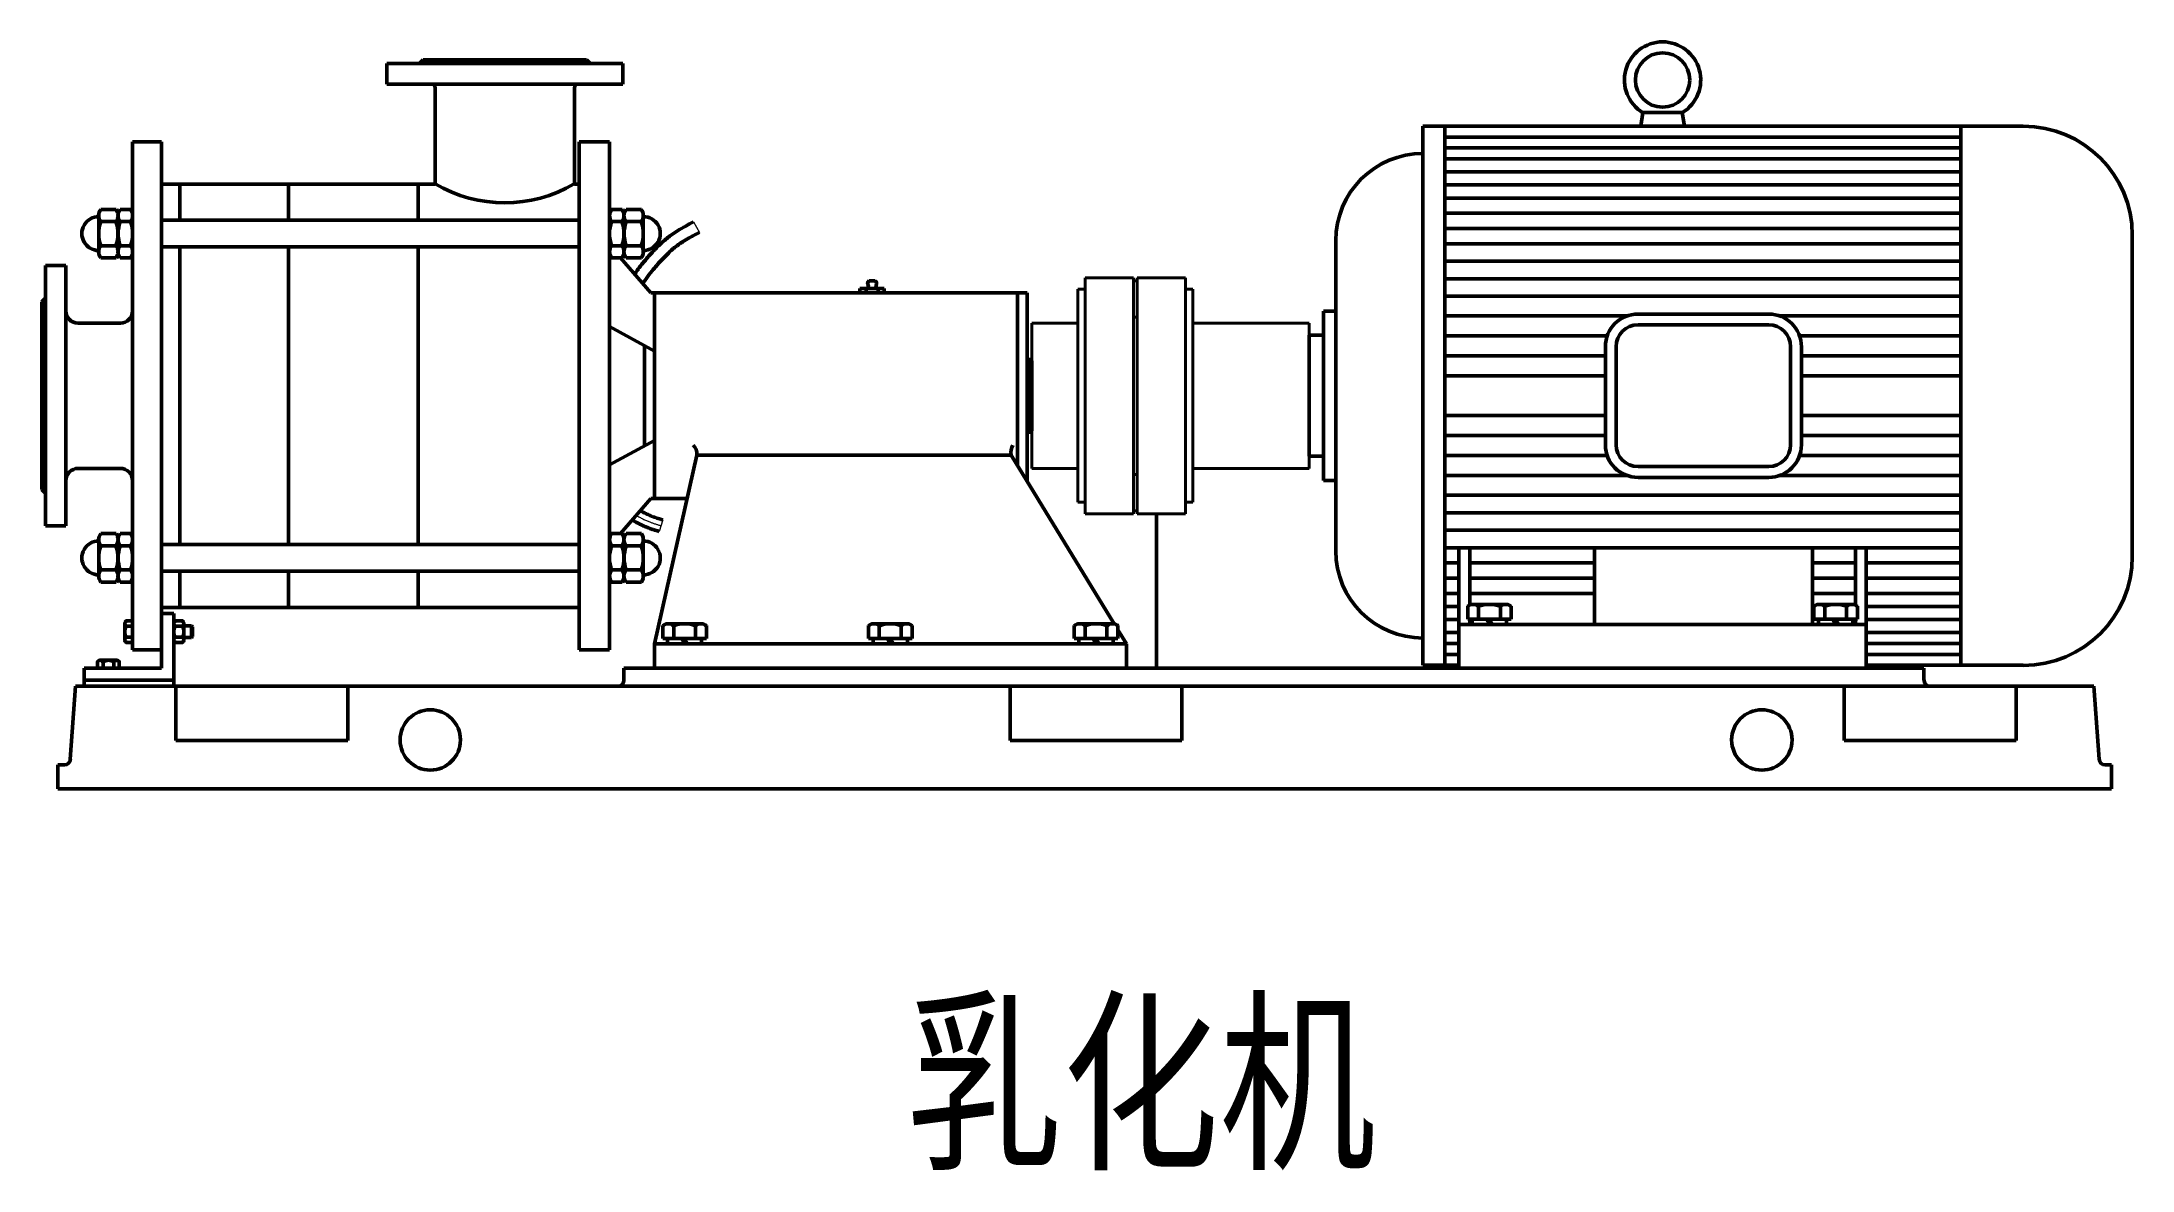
# Model space of a CAD drawing. Header units: millimetres. Extents: x 304 to 414, y 83 to 142.
import ezdxf

# ---------------------------------------------------------------- set-up
doc = ezdxf.new("R2010")
doc.units = ezdxf.units.MM
doc.linetypes.add('Z', pattern=[22.5, 20, -1, 0.5, -1])
for name, color, linetype, lineweight in [('中心线', 5, 'Z', 9), ('实体', 254, 'Continuous', 40), ('粗实线', 7, 'Continuous', 50), ('细实线', 1, 'Continuous', 15)]:
    doc.layers.add(name, color=color, linetype=linetype, lineweight=lineweight)
doc.styles.add('QSDI', font='SimSun.ttf', dxfattribs={"width": 0.8})

msp = doc.modelspace()

# ---------------------------------------------------------------- linework, layer by layer
at = {"layer": '中心线', "color": 2}
msp.add_open_spline([(335.33, 117.04), (335.56, 116.9), (335.98, 116.69), (336.43, 116.55), (336.63, 116.49)], degree=3, knots=[51.158059, 51.158059, 51.158059, 51.158059, 63.69029, 73.322183, 73.322183, 73.322183, 73.322183], dxfattribs=at)
at = {"layer": '实体', "color": 2}
for p, q in [((358.59, 128.95), (358.97, 128.95)), ((358.59, 128.95), (358.59, 117.73)), ((358.97, 129.55), (361.52, 129.55)), ((358.97, 129.55), (358.97, 117.12)), ((361.52, 129.55), (361.52, 117.12)), ((361.52, 129.39), (361.71, 129.39)), ((361.71, 129.55), (364.26, 129.55)), ((361.71, 129.55), (361.71, 117.12)), ((364.26, 129.55), (364.26, 127.16)), ((364.26, 128.95), (364.65, 128.95)), ((364.65, 128.95), (364.65, 117.73)), ((356.17, 127.16), (356.17, 119.51)), ((356.17, 127.16), (358.59, 127.16)), ((361.52, 127.48), (361.71, 127.48)), ((364.26, 127.16), (364.26, 119.51)), ((364.65, 127.16), (370.77, 127.16)), ((370.77, 127.16), (370.77, 119.51)), ((370.77, 125.57), (370.77, 121.1)), ((356.17, 119.51), (358.59, 119.51)), ((361.52, 119.19), (361.71, 119.19)), ((364.26, 119.51), (364.26, 117.12)), ((364.65, 119.51), (370.77, 119.51)), ((358.59, 117.73), (358.97, 117.73)), ((358.97, 117.12), (361.52, 117.12)), ((361.52, 117.28), (361.71, 117.28)), ((364.26, 117.12), (361.71, 117.12)), ((364.26, 117.73), (364.65, 117.73))]:
    msp.add_line(p, q, dxfattribs=at)
at = {"layer": '粗实线', "color": 2}
for p, q in [((324.1, 141.03), (323.91, 140.84)), ((332.71, 141.03), (324.1, 141.03)), ((332.71, 141.03), (332.9, 140.84)), ((322.19, 139.75), (322.19, 140.84)), ((334.62, 140.84), (322.19, 140.84)), ((334.62, 139.75), (334.62, 140.84)), ((322.19, 139.75), (334.62, 139.75)), ((324.74, 134.49), (324.74, 139.56)), ((332.07, 134.49), (332.07, 139.56)), ((388.35, 138.25), (388.23, 137.54)), ((388.35, 138.25), (390.41, 138.25)), ((390.41, 138.25), (390.53, 137.54)), ((308.8, 136.72), (310.33, 136.72)), ((308.8, 127.8), (308.8, 136.72)), ((310.33, 136.72), (310.33, 112.5)), ((332.32, 136.72), (333.92, 136.72)), ((332.32, 136.72), (332.32, 109.95)), ((333.92, 136.72), (333.92, 109.95)), ((376.76, 137.54), (377.91, 137.54)), ((376.76, 136.1), (376.76, 137.54)), ((377.91, 137.54), (408.38, 137.54)), ((377.91, 137.54), (377.91, 116.7)), ((377.91, 136.96), (405.09, 136.96)), ((405.09, 137.54), (405.09, 109.14)), ((376.76, 136.1), (376.76, 110.57)), ((377.91, 136.39), (405.09, 136.39)), ((377.91, 135.82), (405.09, 135.82)), ((311.29, 134.49), (310.33, 134.49)), ((311.29, 134.49), (311.29, 134.17)), ((311.29, 134.49), (311.29, 132.58)), ((317.02, 134.49), (311.29, 134.49)), ((317.02, 134.49), (317.02, 134.17)), ((317.02, 134.49), (317.02, 134.17)), ((317.02, 134.49), (317.02, 132.58)), ((323.85, 134.49), (317.02, 134.49)), ((324.74, 134.49), (323.85, 134.49)), ((323.85, 134.49), (323.85, 132.58)), ((324.74, 134.49), (324.74, 134.49)), ((332.32, 134.49), (332.07, 134.49)), ((332.32, 134.17), (332.32, 134.49)), ((377.91, 135.13), (405.09, 135.13)), ((377.91, 134.44), (405.09, 134.44)), ((377.91, 133.75), (405.09, 133.75)), ((307.12, 133.15), (307.02, 132.97)), ((307.02, 130.78), (307.02, 132.97)), ((307.93, 133.15), (307.12, 133.15)), ((307.93, 132.52), (307.12, 132.52)), ((307.93, 133.15), (308.04, 132.97)), ((308.14, 133.15), (308.04, 132.97)), ((308.04, 130.78), (308.04, 132.97)), ((308.04, 130.78), (308.04, 132.97)), ((308.7, 133.15), (308.14, 133.15)), ((308.69, 132.52), (308.14, 132.52)), ((308.7, 133.15), (308.8, 132.97)), ((308.8, 130.78), (308.8, 132.97)), ((332.32, 132.58), (310.33, 132.58)), ((334.02, 133.15), (333.92, 132.97)), ((333.92, 132.97), (333.92, 130.78)), ((334.02, 133.15), (334.58, 133.15)), ((334.03, 132.52), (334.57, 132.52)), ((334.58, 133.15), (334.68, 132.97)), ((334.79, 133.15), (334.68, 132.97)), ((334.68, 132.97), (334.68, 130.78)), ((334.68, 132.97), (334.68, 130.78)), ((334.79, 133.15), (335.6, 133.15)), ((334.79, 132.52), (335.59, 132.52)), ((335.6, 133.15), (335.7, 132.97)), ((335.7, 132.97), (335.7, 130.78)), ((377.91, 132.95), (405.09, 132.95)), ((377.91, 132.14), (405.09, 132.14)), ((307.93, 131.24), (307.12, 131.24)), ((308.69, 131.24), (308.14, 131.24)), ((332.32, 131.18), (310.33, 131.18)), ((311.29, 131.18), (311.29, 115.49)), ((317.02, 131.18), (317.02, 115.49)), ((323.85, 131.18), (323.85, 115.49)), ((334.03, 131.24), (334.57, 131.24)), ((334.79, 131.24), (335.59, 131.24)), ((372.17, 131.51), (372.17, 115.16)), ((377.91, 131.34), (405.09, 131.34)), ((414.12, 131.8), (414.12, 114.87)), ((304.21, 130.19), (304.21, 128.47)), ((305.29, 130.19), (304.21, 130.19)), ((305.29, 130.19), (305.29, 127.8)), ((307.12, 130.6), (307.02, 130.78)), ((307.93, 130.6), (307.12, 130.6)), ((307.93, 130.6), (308.04, 130.78)), ((308.14, 130.6), (308.04, 130.78)), ((308.7, 130.6), (308.14, 130.6)), ((308.7, 130.6), (308.8, 130.78)), ((334.02, 130.6), (333.92, 130.78)), ((334.02, 130.6), (334.58, 130.6)), ((334.49, 130.6), (336.09, 128.75)), ((334.58, 130.6), (334.68, 130.78)), ((334.79, 130.6), (334.68, 130.78)), ((334.79, 130.6), (335.6, 130.6)), ((335.6, 130.6), (335.7, 130.78)), ((377.91, 130.42), (405.09, 130.42)), ((347.11, 128.98), (348.39, 128.98)), ((347.11, 128.98), (347.11, 128.75)), ((347.43, 128.98), (347.43, 128.75)), ((347.6, 129.39), (347.9, 129.39)), ((348.07, 128.98), (348.07, 128.75)), ((348.39, 128.98), (348.39, 128.75)), ((377.91, 129.5), (405.09, 129.5)), ((304.02, 128.28), (304.21, 128.47)), ((304.02, 128.28), (304.02, 118.4)), ((304.21, 128.47), (304.21, 118.2)), ((305.29, 127.8), (305.29, 118.87)), ((308.8, 127.8), (308.8, 118.87)), ((336.09, 128.75), (336.28, 128.75)), ((336.28, 128.75), (336.28, 117.92)), ((336.28, 128.75), (355.4, 128.75)), ((355.4, 128.75), (355.91, 128.75)), ((355.4, 128.75), (355.4, 119.69)), ((355.91, 128.75), (355.91, 118.85)), ((371.53, 127.8), (372.17, 127.8)), ((371.53, 127.8), (371.53, 118.87)), ((377.91, 128.59), (405.09, 128.59)), ((333.92, 126.99), (336.28, 125.69)), ((377.91, 127.54), (387.5, 127.54)), ((388.09, 127.64), (394.97, 127.64)), ((388.09, 127.07), (394.97, 127.07)), ((395.56, 127.54), (405.09, 127.54)), ((335.77, 125.97), (335.77, 120.7)), ((370.77, 126.52), (371.53, 126.52)), ((370.77, 126.52), (370.77, 120.15)), ((377.91, 126.49), (386.46, 126.49)), ((386.37, 120.75), (386.37, 125.92)), ((386.94, 120.75), (386.94, 125.92)), ((396.12, 120.75), (396.12, 125.92)), ((396.6, 126.49), (405.09, 126.49)), ((396.7, 120.75), (396.7, 125.92)), ((355.91, 125.25), (356.1, 125.25)), ((356.1, 125.25), (356.17, 125.18)), ((356.1, 125.25), (356.1, 121.42)), ((356.17, 125.18), (356.17, 121.49)), ((377.91, 125.44), (386.37, 125.44)), ((396.7, 125.44), (405.09, 125.44)), ((377.91, 124.39), (386.37, 124.39)), ((396.7, 124.39), (405.09, 124.39)), ((377.91, 122.29), (386.37, 122.29)), ((396.7, 122.29), (405.09, 122.29)), ((355.91, 121.42), (356.1, 121.42)), ((356.17, 121.49), (356.1, 121.42)), ((377.91, 121.24), (386.37, 121.24)), ((396.7, 121.24), (405.09, 121.24)), ((333.92, 119.69), (336.28, 120.98)), ((338.51, 120.21), (336.28, 110.27)), ((338.51, 120.21), (355.08, 120.21)), ((355.08, 120.21), (360.5, 111.32)), ((370.77, 120.15), (371.53, 120.15)), ((377.91, 120.19), (386.46, 120.19)), ((396.6, 120.19), (405.09, 120.19)), ((377.91, 119.14), (387.5, 119.14)), ((388.09, 119.61), (394.97, 119.61)), ((388.09, 119.03), (394.97, 119.03)), ((395.56, 119.14), (405.09, 119.14)), ((304.02, 118.4), (304.21, 118.2)), ((304.21, 118.2), (304.21, 116.48)), ((305.29, 118.87), (305.29, 116.48)), ((308.8, 109.95), (308.8, 118.87)), ((334.49, 116.07), (336.09, 117.92)), ((336.09, 117.92), (336.28, 117.92)), ((336.28, 117.92), (337.99, 117.92)), ((371.53, 118.87), (372.17, 118.87)), ((377.91, 118.09), (405.09, 118.09)), ((362.73, 117.12), (362.73, 108.99)), ((377.91, 117.17), (405.09, 117.17)), ((377.91, 116.7), (377.91, 109.14)), ((305.29, 116.48), (304.21, 116.48)), ((307.12, 116.07), (307.02, 115.89)), ((307.02, 113.7), (307.02, 115.89)), ((307.93, 116.07), (307.12, 116.07)), ((307.93, 116.07), (308.04, 115.89)), ((308.14, 116.07), (308.04, 115.89)), ((308.04, 113.7), (308.04, 115.89)), ((308.04, 113.7), (308.04, 115.89)), ((308.7, 116.07), (308.14, 116.07)), ((308.7, 116.07), (308.8, 115.89)), ((308.8, 113.7), (308.8, 115.89)), ((334.02, 116.07), (333.92, 115.89)), ((333.92, 113.7), (333.92, 115.89)), ((334.02, 116.07), (334.58, 116.07)), ((334.58, 116.07), (334.68, 115.89)), ((334.79, 116.07), (334.68, 115.89)), ((334.68, 113.7), (334.68, 115.89)), ((334.68, 113.7), (334.68, 115.89)), ((334.79, 116.07), (335.6, 116.07)), ((335.6, 116.07), (335.7, 115.89)), ((335.7, 113.7), (335.7, 115.89)), ((377.91, 116.25), (405.09, 116.25)), ((307.93, 115.43), (307.12, 115.43)), ((308.69, 115.43), (308.14, 115.43)), ((332.32, 115.49), (310.33, 115.49)), ((334.03, 115.43), (334.57, 115.43)), ((334.79, 115.43), (335.59, 115.43)), ((377.91, 115.33), (405.09, 115.33)), ((377.91, 114.53), (378.65, 114.53)), ((378.65, 111.29), (378.65, 115.33)), ((378.65, 115.33), (404.41, 115.33)), ((379.23, 112.31), (379.23, 115.33)), ((379.23, 114.53), (385.79, 114.53)), ((385.79, 115.33), (385.79, 111.29)), ((397.27, 115.33), (397.27, 111.29)), ((397.27, 114.53), (399.54, 114.53)), ((399.54, 115.33), (399.54, 112.31)), ((400.11, 115.33), (400.11, 108.99)), ((400.11, 114.53), (405.09, 114.53)), ((307.12, 113.52), (307.02, 113.7)), ((307.93, 114.16), (307.12, 114.16)), ((307.93, 113.52), (307.12, 113.52)), ((307.93, 113.52), (308.04, 113.7)), ((308.14, 113.52), (308.04, 113.7)), ((308.69, 114.16), (308.14, 114.16)), ((308.7, 113.52), (308.14, 113.52)), ((308.7, 113.52), (308.8, 113.7)), ((332.32, 114.09), (310.33, 114.09)), ((311.29, 114.09), (311.29, 112.18)), ((317.02, 114.09), (317.02, 112.18)), ((323.85, 114.09), (323.85, 112.18)), ((334.02, 113.52), (333.92, 113.7)), ((334.02, 113.52), (334.58, 113.52)), ((334.03, 114.16), (334.57, 114.16)), ((334.58, 113.52), (334.68, 113.7)), ((334.79, 113.52), (334.68, 113.7)), ((334.79, 114.16), (335.59, 114.16)), ((334.79, 113.52), (335.6, 113.52)), ((335.6, 113.52), (335.7, 113.7)), ((377.91, 113.73), (378.65, 113.73)), ((379.23, 113.73), (385.79, 113.73)), ((397.27, 113.73), (399.54, 113.73)), ((400.11, 113.73), (405.09, 113.73)), ((310.33, 109.95), (310.33, 112.5)), ((377.91, 112.92), (378.65, 112.92)), ((379.12, 112.25), (379.28, 112.34)), ((385.79, 112.92), (379.23, 112.92)), ((381.25, 112.34), (379.28, 112.34)), ((381.41, 112.25), (381.25, 112.34)), ((399.54, 112.92), (397.27, 112.92)), ((397.35, 112.25), (397.51, 112.34)), ((399.48, 112.34), (397.51, 112.34)), ((399.64, 112.25), (399.48, 112.34)), ((400.11, 112.92), (405.09, 112.92)), ((308.45, 111.47), (308.39, 111.37)), ((308.39, 110.44), (308.39, 111.37)), ((308.8, 111.47), (308.45, 111.47)), ((308.8, 110.34), (308.8, 111.47)), ((311.29, 112.18), (310.33, 112.18)), ((310.33, 111.86), (310.33, 108.99)), ((310.33, 111.86), (310.97, 111.86)), ((310.97, 108.04), (310.97, 111.86)), ((311.03, 111.47), (310.97, 111.37)), ((310.97, 110.44), (310.97, 111.37)), ((311.44, 111.47), (311.03, 111.47)), ((317.02, 112.18), (311.29, 112.18)), ((311.44, 111.47), (311.5, 111.37)), ((311.5, 111.37), (311.5, 110.44)), ((311.9, 111.22), (311.5, 111.22)), ((311.96, 111.16), (311.9, 111.22)), ((311.9, 110.59), (311.9, 111.22)), ((323.85, 112.18), (317.02, 112.18)), ((332.32, 112.18), (323.85, 112.18)), ((336.72, 111.23), (336.88, 111.32)), ((336.72, 111.23), (336.72, 110.55)), ((338.86, 111.32), (336.88, 111.32)), ((337.3, 111.22), (337.3, 110.55)), ((338.44, 111.22), (338.44, 110.55)), ((339.02, 111.23), (338.86, 111.32)), ((339.02, 111.23), (339.02, 110.55)), ((347.56, 111.23), (347.72, 111.32)), ((347.56, 111.23), (347.56, 110.55)), ((349.7, 111.32), (347.72, 111.32)), ((348.13, 111.22), (348.13, 110.55)), ((349.28, 111.22), (349.28, 110.55)), ((349.86, 111.23), (349.7, 111.32)), ((349.86, 111.23), (349.86, 110.55)), ((358.4, 111.23), (358.56, 111.32)), ((358.4, 111.23), (358.4, 110.55)), ((360.53, 111.32), (358.56, 111.32)), ((358.97, 111.22), (358.97, 110.55)), ((360.12, 111.22), (360.12, 110.55)), ((360.69, 111.23), (360.53, 111.32)), ((360.69, 111.23), (360.69, 110.55)), ((377.91, 112.23), (378.65, 112.23)), ((377.91, 111.55), (378.65, 111.55)), ((378.65, 111.29), (378.65, 108.99)), ((378.65, 111.29), (400.11, 111.29)), ((379.12, 112.25), (379.12, 111.57)), ((381.41, 111.57), (379.12, 111.57)), ((379.23, 111.29), (379.23, 111.57)), ((379.36, 111.29), (379.36, 111.57)), ((381.17, 111.57), (379.36, 111.57)), ((381.17, 111.29), (379.36, 111.29)), ((379.69, 112.24), (379.69, 111.57)), ((380.26, 111.29), (380.1, 111.57)), ((380.43, 111.29), (380.26, 111.57)), ((380.84, 112.24), (380.84, 111.57)), ((381.17, 111.29), (381.17, 111.57)), ((381.41, 112.25), (381.41, 111.57)), ((397.35, 112.25), (397.35, 111.57)), ((399.64, 111.57), (397.35, 111.57)), ((399.4, 111.57), (397.59, 111.57)), ((397.59, 111.29), (397.59, 111.57)), ((399.4, 111.29), (397.59, 111.29)), ((397.92, 112.24), (397.92, 111.57)), ((398.5, 111.29), (398.33, 111.57)), ((398.66, 111.29), (398.5, 111.57)), ((399.07, 112.24), (399.07, 111.57)), ((399.4, 111.29), (399.4, 111.57)), ((399.54, 111.57), (399.54, 111.29)), ((399.64, 112.25), (399.64, 111.57)), ((400.11, 112.23), (405.09, 112.23)), ((400.11, 111.55), (405.09, 111.55)), ((308.45, 110.34), (308.39, 110.44)), ((308.8, 110.34), (308.45, 110.34)), ((308.8, 111.19), (308.49, 111.19)), ((308.8, 110.62), (308.49, 110.62)), ((311.03, 110.34), (310.97, 110.44)), ((311.44, 110.34), (311.03, 110.34)), ((311.41, 111.19), (311.06, 111.19)), ((311.41, 110.62), (311.06, 110.62)), ((311.44, 110.34), (311.5, 110.44)), ((311.9, 110.59), (311.5, 110.59)), ((311.9, 110.59), (311.96, 110.65)), ((311.96, 110.65), (311.96, 111.16)), ((336.28, 110.27), (336.28, 108.99)), ((336.28, 110.27), (361.14, 110.27)), ((339.02, 110.55), (336.72, 110.55)), ((336.97, 110.27), (336.97, 110.55)), ((338.77, 110.55), (336.97, 110.55)), ((338.77, 110.27), (336.97, 110.27)), ((337.87, 110.27), (337.71, 110.55)), ((338.03, 110.27), (337.87, 110.55)), ((338.77, 110.27), (338.77, 110.55)), ((349.86, 110.55), (347.56, 110.55)), ((349.61, 110.55), (347.81, 110.55)), ((347.81, 110.27), (347.81, 110.55)), ((349.61, 110.27), (347.81, 110.27)), ((348.71, 110.27), (348.54, 110.55)), ((348.87, 110.27), (348.71, 110.55)), ((349.61, 110.27), (349.61, 110.55)), ((360.69, 110.55), (358.4, 110.55)), ((358.64, 110.27), (358.64, 110.55)), ((360.45, 110.55), (358.64, 110.55)), ((360.45, 110.27), (358.64, 110.27)), ((359.55, 110.27), (359.38, 110.55)), ((359.71, 110.27), (359.55, 110.55)), ((360.45, 110.27), (360.45, 110.55)), ((360.69, 111), (361.14, 110.27)), ((361.14, 110.27), (361.14, 108.99)), ((376.76, 110.57), (376.76, 109.14)), ((377.91, 110.86), (378.65, 110.86)), ((377.91, 110.28), (378.65, 110.28)), ((400.11, 110.86), (405.09, 110.86)), ((400.11, 110.28), (405.09, 110.28)), ((306.96, 109.34), (307.06, 109.4)), ((306.96, 108.99), (306.96, 109.34)), ((307.06, 109.4), (307.99, 109.4)), ((307.25, 108.99), (307.25, 109.3)), ((307.81, 108.99), (307.81, 109.3)), ((308.09, 109.34), (307.99, 109.4)), ((308.09, 108.99), (308.09, 109.34)), ((308.8, 109.95), (310.33, 109.95)), ((332.32, 109.95), (333.92, 109.95)), ((376.76, 109.14), (377.91, 109.14)), ((377.91, 109.71), (378.65, 109.71)), ((377.91, 109.14), (378.65, 109.14)), ((400.11, 109.71), (405.09, 109.71)), ((400.11, 109.14), (408.38, 109.14)), ((305.52, 104.19), (305.79, 108.04)), ((305.79, 108.04), (412.1, 108.04)), ((306.25, 108.99), (310.33, 108.99)), ((306.25, 108.99), (306.25, 108.04)), ((306.25, 108.35), (310.97, 108.35)), ((306.96, 108.99), (308.09, 108.99)), ((311.08, 108.04), (311.08, 105.17)), ((320.14, 108.04), (320.14, 105.17)), ((334.68, 108.35), (334.68, 108.99)), ((334.68, 108.99), (361.14, 108.99)), ((334.68, 108.99), (403.15, 108.99)), ((355.02, 108.04), (355.02, 105.17)), ((364.07, 108.04), (364.07, 105.17)), ((380.12, 108.99), (401.58, 108.99)), ((398.94, 108.04), (398.94, 105.17)), ((403.15, 108.35), (403.15, 108.99)), ((408, 108.04), (408, 105.17)), ((412.37, 104.19), (412.1, 108.04)), ((311.08, 105.17), (320.14, 105.17)), ((355.02, 105.17), (364.07, 105.17)), ((398.94, 105.17), (408, 105.17)), ((304.86, 103.89), (304.86, 102.62)), ((304.86, 103.89), (305.21, 103.89)), ((412.69, 103.89), (413.03, 103.89)), ((413.03, 103.89), (412.69, 103.89)), ((413.03, 103.89), (413.03, 102.62)), ((304.86, 102.62), (413.03, 102.62))]:
    msp.add_line(p, q, dxfattribs=at)
at = {"layer": '粗实线', "color": 2, "ltscale": 2.5}
for p, q in [((308.16, 127.16), (305.93, 127.16)), ((308.16, 119.51), (305.93, 119.51))]:
    msp.add_line(p, q, dxfattribs=at)
at = {"layer": '粗实线', "color": 2}
for centre, radius in [((389.38, 139.97), 1.43), ((324.48, 105.2), 1.59), ((394.61, 105.2), 1.59)]:
    msp.add_circle(centre, radius, dxfattribs=at)
for centre, radius, start, end in [((389.38, 139.97), 2.01, 301.0027, 238.9973), ((324.55, 139.56), 0.191, 0, 90), ((332.26, 139.56), 0.191, 90, 180), ((408.38, 131.8), 5.74, 0, 90), ((376.76, 131.51), 4.59, 90, 180), ((328.4, 140.72), 7.22, 239.5003, 300.4997), ((307.02, 131.88), 0.893, 89.7478, 270), ((307.53, 132.83), 0.519, 142.1211, 217.8789), ((308.93, 131.88), 1.91, 160.5288, 199.4712), ((307.52, 132.83), 0.519, 322.1211, 37.8789), ((306.12, 131.88), 1.91, 340.5288, 19.4712), ((308.55, 132.83), 0.519, 142.1211, 217.8789), ((309.95, 131.88), 1.91, 160.5288, 199.4712), ((308.28, 132.83), 0.519, 322.1211, 37.8789), ((306.89, 131.88), 1.91, 340.5288, 19.4712), ((334.44, 132.83), 0.519, 142.1211, 217.8789), ((335.83, 131.88), 1.91, 160.5288, 199.4712), ((334.16, 132.83), 0.519, 322.1211, 37.8789), ((332.77, 131.88), 1.91, 340.5288, 19.4712), ((335.2, 132.83), 0.519, 142.1211, 217.8789), ((336.6, 131.88), 1.91, 160.5288, 199.4712), ((335.18, 132.83), 0.519, 322.1211, 37.8789), ((333.79, 131.88), 1.91, 340.5288, 19.4712), ((335.7, 131.88), 0.893, 269.7478, 90), ((307.53, 130.92), 0.519, 142.1211, 217.8789), ((307.52, 130.92), 0.519, 322.1211, 37.8789), ((308.55, 130.92), 0.519, 142.1211, 217.8789), ((308.28, 130.92), 0.519, 322.1211, 37.8789), ((334.44, 130.92), 0.519, 142.1211, 217.8789), ((334.16, 130.92), 0.519, 322.1211, 37.8789), ((335.2, 130.92), 0.519, 142.1211, 217.8789), ((335.18, 130.92), 0.519, 322.1211, 37.8789), ((308.16, 127.8), 0.637, 270, 0), ((388.09, 125.92), 1.72, 90, 180), ((388.09, 125.92), 1.15, 90, 180), ((394.97, 125.92), 1.72, 0, 90), ((394.97, 125.92), 1.15, 0, 90), ((337.93, 120.3), 0.588, 351.8609, 47.4271), ((355.73, 120.38), 0.67, 148.5818, 194.6049), ((388.09, 120.75), 1.72, 180, 270), ((388.09, 120.75), 1.15, 180, 270), ((394.97, 120.75), 1.72, 270, 0), ((394.97, 120.75), 1.15, 270, 0), ((305.93, 118.87), 0.637, 90, 180), ((308.16, 118.87), 0.637, 0, 90), ((307.02, 114.79), 0.893, 89.7478, 270), ((307.53, 115.75), 0.519, 142.1211, 217.8789), ((307.52, 115.75), 0.519, 322.1211, 37.8789), ((308.55, 115.75), 0.519, 142.1211, 217.8789), ((308.28, 115.75), 0.519, 322.1211, 37.8789), ((334.44, 115.75), 0.519, 142.1211, 217.8789), ((334.16, 115.75), 0.519, 322.1211, 37.8789), ((335.2, 115.75), 0.519, 142.1211, 217.8789), ((335.18, 115.75), 0.519, 322.1211, 37.8789), ((335.7, 114.79), 0.893, 270, 90.2522), ((308.93, 114.79), 1.91, 160.5288, 199.4712), ((306.12, 114.79), 1.91, 340.5288, 19.4712), ((309.95, 114.79), 1.91, 160.5288, 199.4712), ((306.89, 114.79), 1.91, 340.5288, 19.4712), ((335.83, 114.79), 1.91, 160.5288, 199.4712), ((332.77, 114.79), 1.91, 340.5288, 19.4712), ((336.6, 114.79), 1.91, 160.5288, 199.4712), ((333.79, 114.79), 1.91, 340.5288, 19.4712), ((376.76, 115.16), 4.59, 180, 270), ((408.38, 114.87), 5.74, 270, 0), ((307.53, 113.84), 0.519, 142.1211, 217.8789), ((307.52, 113.84), 0.519, 322.1211, 37.8789), ((308.55, 113.84), 0.519, 142.1211, 217.8789), ((308.28, 113.84), 0.519, 322.1211, 37.8789), ((334.44, 113.84), 0.519, 142.1211, 217.8789), ((334.16, 113.84), 0.519, 322.1211, 37.8789), ((335.2, 113.84), 0.519, 142.1211, 217.8789), ((335.18, 113.84), 0.519, 322.1211, 37.8789), ((379.4, 111.87), 0.467, 52.1211, 127.8789), ((380.26, 110.62), 1.72, 70.5288, 109.4712), ((381.12, 111.87), 0.467, 52.1211, 127.8789), ((397.64, 111.87), 0.467, 52.1211, 127.8789), ((398.5, 110.62), 1.72, 70.5288, 109.4712), ((399.36, 111.87), 0.467, 52.1211, 127.8789), ((308.54, 111.33), 0.151, 111.4262, 248.5738), ((311.12, 111.33), 0.151, 111.4262, 248.5738), ((311.35, 111.33), 0.151, 291.4262, 68.5738), ((337.01, 110.85), 0.467, 52.1211, 127.8789), ((337.87, 109.6), 1.72, 70.5288, 109.4712), ((338.73, 110.85), 0.467, 52.1211, 127.8789), ((347.85, 110.85), 0.467, 52.1211, 127.8789), ((348.71, 109.6), 1.72, 70.5288, 109.4712), ((349.57, 110.85), 0.467, 52.1211, 127.8789), ((358.68, 110.85), 0.467, 52.1211, 127.8789), ((359.55, 109.6), 1.72, 70.5288, 109.4712), ((360.41, 110.85), 0.467, 52.1211, 127.8789), ((308.85, 110.9), 0.459, 142.3506, 217.6494), ((308.54, 110.48), 0.151, 111.4262, 248.5738), ((311.43, 110.9), 0.459, 142.3506, 217.6494), ((311.12, 110.48), 0.151, 111.4262, 248.5738), ((311.04, 110.9), 0.459, 322.3506, 37.6494), ((311.35, 110.48), 0.151, 291.4262, 68.5738), ((307.1, 109.25), 0.151, 21.4262, 158.5738), ((307.53, 108.94), 0.459, 52.3506, 127.6494), ((307.95, 109.25), 0.151, 21.4262, 158.5738), ((334.36, 108.35), 0.319, 270, 0), ((403.47, 108.35), 0.319, 180, 270), ((305.21, 104.21), 0.319, 270, 356), ((412.69, 104.21), 0.319, 184, 270)]:
    msp.add_arc(centre, radius, start, end, dxfattribs=at)
at = {"layer": '粗实线', "color": 2, "ltscale": 2.5}
msp.add_arc((305.93, 127.8), 0.637, 180, 270, dxfattribs=at)
at = {"layer": '粗实线', "color": 2}
for points, knots in [([(335.24, 129.74), (335.29, 129.81), (335.34, 129.89), (335.51, 130.13), (335.64, 130.28), (335.82, 130.5), (335.88, 130.57), (336.01, 130.72), (336.09, 130.8), (336.24, 130.97), (336.32, 131.05), (336.55, 131.29), (336.72, 131.45), (336.95, 131.64), (337.02, 131.69), (337.15, 131.79), (337.22, 131.84), (337.36, 131.93), (337.43, 131.98), (337.64, 132.11), (337.79, 132.2), (338.07, 132.35), (338.21, 132.43), (338.35, 132.5)], [34.586811, 34.586811, 34.586811, 34.586811, 38.541636, 38.541636, 47.048095, 47.048095, 50.905876, 50.905876, 56.004213, 56.004213, 61.10255, 61.10255, 71.299223, 71.299223, 74.873815, 74.873815, 78.664882, 78.664882, 82.455949, 82.455949, 90.038084, 90.038084, 97.284704, 97.284704, 97.284704, 97.284704]), ([(335.67, 129.23), (335.73, 129.32), (335.79, 129.41), (335.94, 129.64), (336.05, 129.78), (336.24, 130.01), (336.32, 130.1), (336.45, 130.25), (336.49, 130.3), (336.58, 130.4), (336.63, 130.45), (336.77, 130.6), (336.86, 130.69), (337.05, 130.88), (337.15, 130.98), (337.32, 131.12), (337.38, 131.16), (337.49, 131.25), (337.55, 131.29), (337.65, 131.37), (337.71, 131.4), (337.88, 131.51), (338, 131.58), (338.29, 131.75), (338.47, 131.84), (338.65, 131.93)], [31.489397, 31.489397, 31.489397, 31.489397, 36.764842, 36.764842, 45.002233, 45.002233, 50.586608, 50.586608, 53.786805, 53.786805, 56.987001, 56.987001, 63.387394, 63.387394, 70.35751, 70.35751, 74.369739, 74.369739, 77.729305, 77.729305, 81.088871, 81.088871, 87.808004, 87.808004, 97.284704, 97.284704, 97.284704, 97.284704]), ([(335.12, 116.79), (335.19, 116.75), (335.26, 116.7), (335.45, 116.6), (335.57, 116.54), (335.75, 116.46), (335.82, 116.43), (335.94, 116.38), (335.99, 116.36), (336.11, 116.32), (336.16, 116.3), (336.33, 116.25), (336.43, 116.22), (336.53, 116.19)], [50.355508, 50.355508, 50.355508, 50.355508, 54.188309, 54.188309, 59.923181, 59.923181, 62.955644, 62.955644, 65.619124, 65.619124, 68.282604, 68.282604, 73.322183, 73.322183, 73.322183, 73.322183]), ([(335.54, 117.28), (335.59, 117.25), (335.65, 117.22), (335.79, 117.15), (335.87, 117.11), (336, 117.05), (336.06, 117.02), (336.16, 116.98), (336.21, 116.96), (336.31, 116.93), (336.36, 116.91), (336.51, 116.86), (336.62, 116.83), (336.72, 116.8)], [52.071223, 52.071223, 52.071223, 52.071223, 55.347401, 55.347401, 59.86212, 59.86212, 62.903598, 62.903598, 65.562125, 65.562125, 68.220653, 68.220653, 73.322183, 73.322183, 73.322183, 73.322183])]:
    msp.add_open_spline(points, degree=3, knots=knots, dxfattribs=at)
for points, start_tangent, end_tangent in [([(347.6, 129.39), (347.51, 129.28), (347.56, 129.13), (347.39, 128.98)], (-0.745701, -0.666281), (-1, 0)), ([(347.9, 129.39), (347.99, 129.28), (347.95, 129.13), (348.11, 128.98)], (0.745701, -0.666281), (1, 0))]:
    msp.add_spline(points, degree=3, dxfattribs=dict(at, start_tangent=start_tangent, end_tangent=end_tangent))
at = {"layer": '细实线', "color": 2}
for p, q in [((338.35, 132.5), (338.5, 132.22)), ((338.5, 132.22), (338.65, 131.93)), ((336.72, 116.8), (336.53, 116.19)), ((311.96, 111.16), (311.5, 111.16)), ((311.96, 110.65), (311.5, 110.65))]:
    msp.add_line(p, q, dxfattribs=at)

# ---------------------------------------------------------------- texts
at = {"style": 'QSDI', "width": 0.8}
msp.add_text('乳化机', height=7.569, dxfattribs=at).set_placement((349.51, 83.36))

doc.saveas('drawing.dxf')
